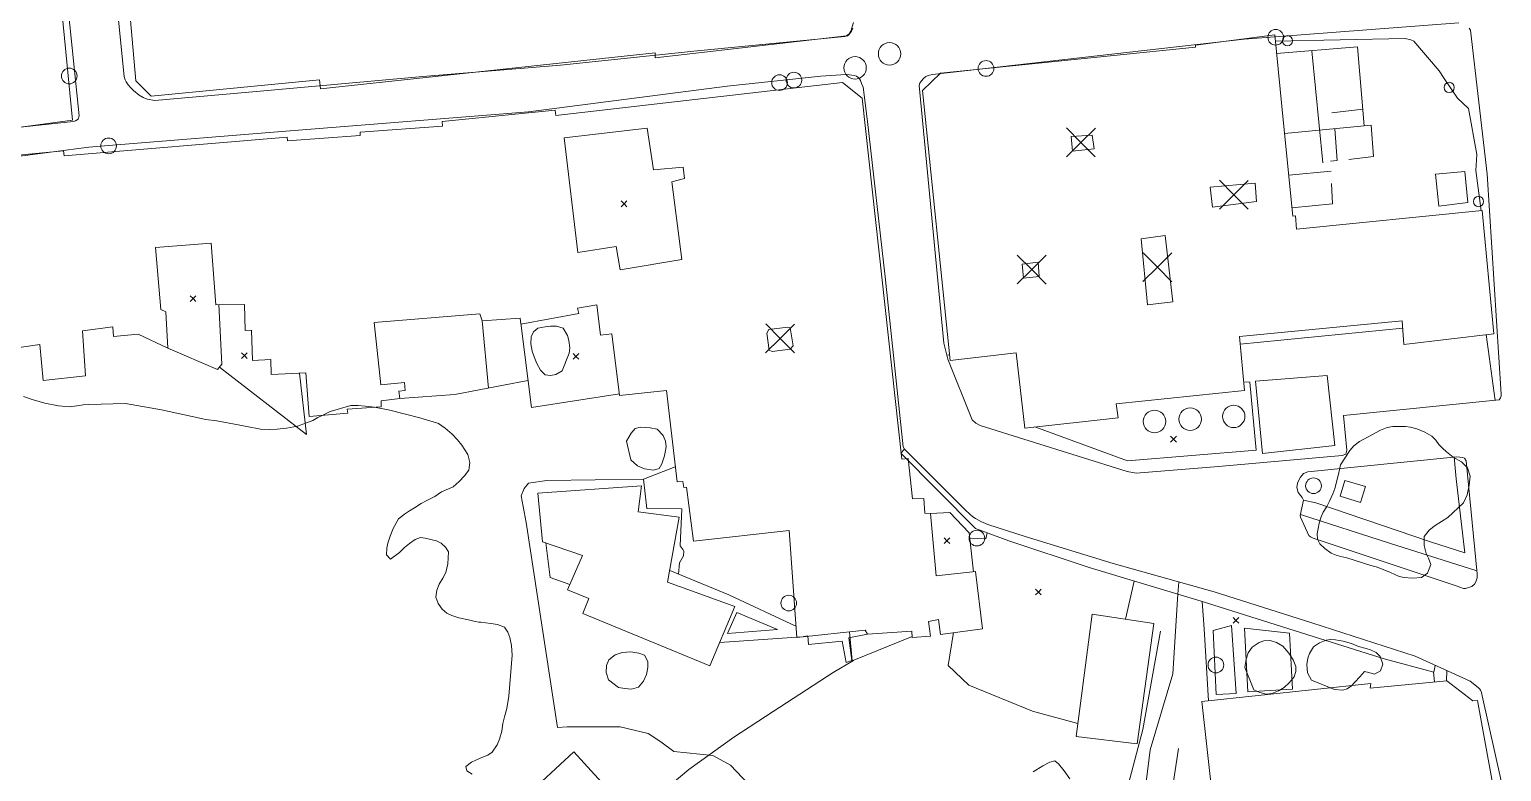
# Model space of a CAD drawing. Header units: metres. Extents: x 4652992 to 4879070, y 2074171 to 2309877.
# Drawn here: x 4654215.2 to 4654359.8, y 2308099.7 to 2308172.6 of the extents above; entities that cross this region are included whole.
import ezdxf

# ---------------------------------------------------------------- set-up
doc = ezdxf.new("R2010")
doc.units = ezdxf.units.M
doc.header["$MEASUREMENT"] = 0
doc.linetypes.add('DGN Style 2', pattern=[66.27138, 39.762828, -26.508552])
doc.linetypes.add('DGN Style 3', pattern=[92.779933, 66.271381, -26.508552])
for name, color, linetype, lineweight in [('Level 18', 5, 'Continuous', 0), ('Level 20', 30, 'DGN Style 3', 0), ('Level 30', 5, 'Continuous', 0), ('Level 31', 38, 'Continuous', 0), ('Level 35', 4, 'Continuous', 0), ('Level 37', 3, 'Continuous', 0), ('Level 38', 3, 'Continuous', 0), ('Level 39', 9, 'Continuous', 0), ('Level 40', 1, 'Continuous', 0), ('Level 45', 9, 'Continuous', 0), ('Level 54', 30, 'DGN Style 2', 0), ('Level 61', 4, 'Continuous', 0), ('Level 62', 4, 'Continuous', 0), ('Level 63', 3, 'Continuous', 0)]:
    doc.layers.add(name, color=color, linetype=linetype, lineweight=lineweight)

# ---------------------------------------------------------------- blocks, each defined once
blk = doc.blocks.new('POSTE_1')
at = {"layer": 'Level 61'}
blk.add_circle((-4.7e-05, -1.9e-05, -2.4e-05), 0.770001, dxfattribs=at)
blk = doc.blocks.new('AL_1')
at = {"layer": 'Level 45'}
blk.add_circle((2.1e-05, 1.3e-05, 3e-05), 1.100002, dxfattribs=at)
blk = doc.blocks.new('COTA_5')
at = {"layer": 'Level 63', "ltscale": 0.2}
for p, q in [((-0.000225, 0.00018, -9e-05), (-1.419747, -1.408277, -9e-05)), ((-1.408682, 1.419702, -9e-05), (-0.000225, 0.00018, -9e-05)), ((1.419297, 1.408637, -9e-05), (-0.000225, 0.00018, -9e-05)), ((-0.000225, 0.00018, -9e-05), (1.408232, -1.419342, -9e-05))]:
    blk.add_line(p, q, dxfattribs=at)
blk = doc.blocks.new('COTA_3')
at = {"layer": 'Level 63', "ltscale": 0.2}
for p, q in [((-1.408562, 1.419507, 4e-05), (-0.000105, -1.5e-05, 4e-05)), ((1.419417, 1.408442, 4e-05), (-0.000105, -1.5e-05, 4e-05)), ((-0.000105, -1.5e-05, 4e-05), (-1.419627, -1.408472, 4e-05)), ((-0.000105, -1.5e-05, 4e-05), (1.408352, -1.419537, 4e-05))]:
    blk.add_line(p, q, dxfattribs=at)
blk = doc.blocks.new('COTA_9')
at = {"layer": 'Level 63', "ltscale": 0.2}
for p, q in [((-0.00013, 0.00011, 0.000195), (-1.419652, -1.408347, 0.000195)), ((-1.408587, 1.419632, 0.000195), (-0.00013, 0.00011, 0.000195)), ((1.419392, 1.408567, 0.000195), (-0.00013, 0.00011, 0.000195)), ((-0.00013, 0.00011, 0.000195), (1.408327, -1.419412, 0.000195))]:
    blk.add_line(p, q, dxfattribs=at)
blk = doc.blocks.new('COTA_7')
at = {"layer": 'Level 63', "ltscale": 0.2}
for p, q in [((-1.408452, 1.419462, 0.000245), (5e-06, -6e-05, 0.000245)), ((1.419527, 1.408397, 0.000245), (5e-06, -6e-05, 0.000245)), ((5e-06, -6e-05, 0.000245), (-1.419517, -1.408517, 0.000245)), ((5e-06, -6e-05, 0.000245), (1.408462, -1.419582, 0.000245))]:
    blk.add_line(p, q, dxfattribs=at)
blk = doc.blocks.new('COTA_1')
at = {"layer": 'Level 63', "ltscale": 0.2}
for p, q in [((0.000125, 4.5e-05, -0.000195), (-1.419397, -1.408412, -0.000195)), ((-1.408332, 1.419567, -0.000195), (0.000125, 4.5e-05, -0.000195)), ((1.419647, 1.408502, -0.000195), (0.000125, 4.5e-05, -0.000195)), ((0.000125, 4.5e-05, -0.000195), (1.408582, -1.419477, -0.000195))]:
    blk.add_line(p, q, dxfattribs=at)
blk = doc.blocks.new('COTA_8')
at = {"layer": 'Level 63', "ltscale": 0.2}
for p, q in [((-4.5e-05, 0.000125, -0.000135), (-1.419567, -1.408332, -0.000135)), ((-1.408502, 1.419647, -0.000135), (-4.5e-05, 0.000125, -0.000135)), ((1.419477, 1.408582, -0.000135), (-4.5e-05, 0.000125, -0.000135)), ((-4.5e-05, 0.000125, -0.000135), (1.408412, -1.419397, -0.000135))]:
    blk.add_line(p, q, dxfattribs=at)
blk = doc.blocks.new('COTA_10')
at = {"layer": 'Level 39'}
for p, q in [((-1.408444, 1.419518, 3.9e-05), (1.3e-05, -4e-06, 3.9e-05)), ((1.419535, 1.408453, 3.9e-05), (1.3e-05, -4e-06, 3.9e-05)), ((1.3e-05, -4e-06, 3.9e-05), (-1.419509, -1.408461, 3.9e-05)), ((1.3e-05, -4e-06, 3.9e-05), (1.40847, -1.419526, 3.9e-05))]:
    blk.add_line(p, q, dxfattribs=at)

msp = doc.modelspace()

# ---------------------------------------------------------------- linework, layer by layer
at = {"layer": 'Level 18', "color": 30}
for points in [[(4654171.015474, 2308207.42051, 1346.416456), (4654172.46127, 2308216.200941, 1347.679691), (4654172.836186, 2308224.593098, 1348.98954), (4654173.345897, 2308229.505239, 1350.257281), (4654173.496843, 2308230.645602, 1350.377281), (4654173.770456, 2308231.449198, 1350.437281), (4654173.868499, 2308231.726097, 1350.437281), (4654174.011246, 2308231.994033, 1350.437281), (4654174.142763, 2308232.201786, 1350.437281), (4654174.369301, 2308232.421701, 1350.457281), (4654191.441156, 2308233.982796, 1352.943548), (4654211.151973, 2308236.428634, 1355.214879), (4654211.668113, 2308236.54365, 1355.214879), (4654212.535401, 2308236.635075, 1355.394879), (4654212.938596, 2308236.476179, 1355.434879), (4654215.117251, 2308212.75174, 1356.574879), (4654220.114336, 2308164.096012, 1358.194879), (4654220.020485, 2308163.765445, 1358.174879), (4654219.75809, 2308163.575013, 1358.134879), (4654219.567357, 2308163.522119, 1358.094879), (4654197.095985, 2308161.131766, 1353.874879)], [(4654296.098509, 2308172.691362, 1359.936909), (4654295.974281, 2308172.406367, 1359.936909), (4654295.817033, 2308172.18091, 1359.936909), (4654295.680035, 2308172.01942, 1359.936909), (4654295.576284, 2308171.949527, 1359.946909), (4654295.321372, 2308171.872164, 1359.966909), (4654280.813733, 2308170.469323, 1359.855165), (4654267.40601, 2308169.072615, 1359.699111), (4654253.878064, 2308167.949903, 1359.481226), (4654238.251257, 2308166.52854, 1359.07506), (4654227.565084, 2308165.571822, 1358.643843), (4654226.793722, 2308165.719008, 1358.623843), (4654226.403831, 2308165.865256, 1358.593843), (4654226.012661, 2308166.117585, 1358.553843), (4654225.450478, 2308166.562958, 1358.493843), (4654225.157257, 2308166.856109, 1358.473843), (4654224.940285, 2308167.118845, 1358.443843), (4654224.750701, 2308167.406322, 1358.423843), (4654224.643054, 2308167.616891, 1358.383843), (4654224.544167, 2308167.90885, 1358.333843), (4654223.253672, 2308180.746144, 1357.649582)], [(4654323.037915, 2308129.161264, 1362.894879), (4654308.609914, 2308133.673867, 1362.214879), (4654308.196906, 2308133.905797, 1362.134879), (4654307.83275, 2308134.232508, 1362.094879), (4654305.427776, 2308140.164821, 1361.794879), (4654305.053828, 2308141.763013, 1361.594879), (4654302.637174, 2308167.069087, 1360.114879), (4654302.697906, 2308167.295914, 1360.114879), (4654302.861361, 2308167.517138, 1360.114879), (4654303.04198, 2308167.749867, 1360.094879), (4654303.270924, 2308167.928127, 1360.094879), (4654303.502511, 2308168.046116, 1360.094879), (4654303.950898, 2308168.135696, 1360.054879), (4654334.537661, 2308171.623975, 1359.594879), (4654355.642539, 2308173.199422, 1358.934879)], [(4654356.65393, 2308172.698501, 1358.774879), (4654356.790193, 2308172.492031, 1358.774879), (4654358.395705, 2308158.355641, 1359.894879), (4654359.792676, 2308136.746235, 1361.954879), (4654359.771404, 2308136.570635, 1361.954879), (4654359.718607, 2308136.386357, 1361.954879), (4654359.5998, 2308136.17033, 1361.994879), (4654344.295296, 2308134.632885, 1362.334879), (4654344.625902, 2308131.254291, 1362.214879), (4654344.528665, 2308130.854086, 1362.314879), (4654344.158731, 2308130.718311, 1362.474879), (4654332.040892, 2308129.637041, 1362.714879), (4654324.328139, 2308129.007832, 1362.714879), (4654323.933139, 2308128.967004, 1362.714879), (4654323.037915, 2308129.161264, 1362.894879)], [(4654197.301388, 2308158.340362, 1353.474879), (4654210.531427, 2308159.61456, 1356.231249), (4654221.058706, 2308160.989797, 1358.454879), (4654222.613153, 2308161.149915, 1358.474879), (4654241.243472, 2308162.635283, 1359.114879), (4654264.256509, 2308164.474795, 1359.574879), (4654283.754769, 2308166.97929, 1359.894879), (4654292.964728, 2308167.965918, 1360.114879)], [(4654361.044254, 2308093.201358, 1364.08), (4654357.918845, 2308107.112182, 1363.63), (4654357.841285, 2308107.442454, 1363.58), (4654357.747476, 2308107.658868, 1363.58), (4654357.675336, 2308107.76847, 1363.58), (4654357.557086, 2308107.901945, 1363.57), (4654357.380173, 2308108.069128, 1363.57), (4654356.741229, 2308108.541112, 1363.56), (4654351.335465, 2308110.999847, 1363.36), (4654341.20227, 2308114.295604, 1363.34), (4654331.609851, 2308117.314706, 1363.34), (4654321.676299, 2308120.094711, 1363.17), (4654313.037632, 2308122.755275, 1362.82), (4654309.38359, 2308123.955889, 1362.59), (4654308.670881, 2308124.241751, 1362.53), (4654308.167604, 2308124.537773, 1362.51), (4654307.883274, 2308124.707341, 1362.51), (4654307.587855, 2308124.968942, 1362.5), (4654307.183149, 2308125.349856, 1362.47), (4654306.500279, 2308126.041274, 1362.44), (4654301.19762, 2308131.338059, 1362.36), (4654301.049952, 2308131.562632, 1362.4), (4654299.281472, 2308148.269085, 1361.385314), (4654297.560001, 2308163.538042, 1360.382298), (4654297.121412, 2308166.893031, 1360.362298), (4654296.97415, 2308167.267363, 1360.322298), (4654296.869434, 2308167.558195, 1360.302298), (4654296.755843, 2308167.730943, 1360.302298), (4654296.607972, 2308167.880636, 1360.302298), (4654296.479929, 2308167.981378, 1360.282298), (4654296.226327, 2308168.047504, 1360.262298), (4654295.795948, 2308168.119311, 1360.242298), (4654295.413897, 2308168.136419, 1360.242298), (4654292.964728, 2308167.965918, 1360.114879)], [(4654355.364516, 2308117.90363, 1363.264879), (4654341.32366, 2308122.609781, 1363.404879), (4654341.046788, 2308122.739626, 1363.374879), (4654340.903825, 2308122.872512, 1363.354879), (4654340.083975, 2308124.645787, 1363.334879), (4654340.05531, 2308124.830341, 1363.314879), (4654340.358933, 2308126.34183, 1363.104879), (4654340.253757, 2308126.586381, 1363.064879), (4654339.836902, 2308127.079498, 1363.084879), (4654339.70773, 2308127.567278, 1363.064879), (4654339.786034, 2308127.983789, 1363.044879), (4654339.909202, 2308128.29447, 1363.024879), (4654340.072097, 2308128.582309, 1363.004879), (4654340.375045, 2308128.939022, 1362.924879), (4654340.787837, 2308129.109858, 1362.864879), (4654355.437428, 2308130.600529, 1362.424879), (4654356.020878, 2308130.521178, 1362.404879), (4654356.178567, 2308130.459859, 1362.404879), (4654356.339167, 2308130.19678, 1362.414879), (4654357.422153, 2308119.086923, 1363.204879), (4654357.42528, 2308118.706295, 1363.224879), (4654357.362709, 2308118.510171, 1363.254879), (4654357.295719, 2308118.292577, 1363.264879), (4654357.160302, 2308118.066305, 1363.294879), (4654356.915257, 2308117.847041, 1363.304879), (4654356.2729, 2308117.640123, 1363.334879), (4654356.09215, 2308117.661345, 1363.324879), (4654355.364516, 2308117.90363, 1363.264879)]]:
    msp.add_polyline3d(points, dxfattribs=at)
at = {"layer": 'Level 20', "linetype": 'Continuous'}
for points in [[(4654289.317655, 2308094.778689, 1350.648345), (4654284.083396, 2308100.312486, 1350.688345), (4654282.345235, 2308101.263663, 1350.588345), (4654278.545166, 2308101.627756, 1350.548345), (4654277.26216, 2308102.594079, 1350.588345), (4654275.99637, 2308103.420887, 1350.468345), (4654273.246074, 2308104.059651, 1349.548345), (4654268.059827, 2308104.049782, 1348.428345), (4654267.114699, 2308103.996186, 1347.568345), (4654264.041385, 2308124.129149, 1356.268345), (4654263.543211, 2308126.75354, 1357.248345), (4654263.836915, 2308127.46616, 1357.808345), (4654264.260845, 2308128.001625, 1357.828345), (4654266.058513, 2308128.24823, 1358.128345), (4654275.545287, 2308128.402833, 1358.868345), (4654278.673199, 2308129.616254, 1360.16598)], [(4654328.122028, 2308118.290808, 1363.28031), (4654328.043056, 2308117.087281, 1363.340049), (4654327.535579, 2308109.2724, 1362.120049), (4654325.304475, 2308101.801797, 1359.640049), (4654324.724867, 2308097.057501, 1358.900049), (4654324.732252, 2308094.178746, 1358.200049), (4654324.295404, 2308088.824515, 1355.840049), (4654323.124247, 2308081.172014, 1353.560049), (4654321.645192, 2308072.880328, 1351.280049), (4654321.014487, 2308070.799894, 1351.100049), (4654320.381872, 2308070.240477, 1351.020049), (4654319.576706, 2308069.998781, 1351.020049), (4654315.329349, 2308068.896202, 1350.97648)]]:
    msp.add_polyline3d(points, dxfattribs=at)
at = {"layer": 'Level 30', "color": 1}
for points in [[(4654215.207157, 2308198.545842, 1361.28), (4654216.049128, 2308198.580252, 1361.02), (4654219.466818, 2308163.642377, 1361.57)], [(4654295.473952, 2308171.95176, 1364.03), (4654276.710075, 2308169.765607, 1364.19), (4654276.682171, 2308170.258903, 1364.3), (4654243.822917, 2308166.720882, 1370.54), (4654243.721266, 2308167.626632, 1370.63), (4654227.201808, 2308166.003193, 1363.03), (4654225.701953, 2308167.534543, 1362.87), (4654224.571782, 2308180.193797, 1364.75)], [(4654296.182596, 2308173.260257, 1364.08), (4654295.906727, 2308172.399438, 1364.1), (4654295.763318, 2308172.127829, 1364.11), (4654295.473952, 2308171.95176, 1364.03)], [(4654304.728611, 2308168.281506, 1364.855457), (4654329.775852, 2308170.813456, 1366.135457), (4654329.756969, 2308171.011676, 1366.125457), (4654337.541073, 2308172.036383, 1365.845457), (4654338.419308, 2308163.350828, 1366.221002)], [(4654338.419308, 2308163.350828, 1366.221002), (4654339.313643, 2308154.209741, 1366.86551), (4654339.577229, 2308154.268995, 1366.87551), (4654339.688483, 2308152.960437, 1367.00551), (4654357.915218, 2308154.767784, 1367.16551), (4654359.067127, 2308142.676358, 1366.70551), (4654350.214175, 2308141.634407, 1366.91551), (4654350.06975, 2308143.944204, 1366.92551), (4654334.087242, 2308142.404211, 1368.40551), (4654334.573249, 2308137.116881, 1368.54551), (4654321.975965, 2308135.779697, 1368.16551), (4654322.16229, 2308134.403722, 1368.14551), (4654312.995122, 2308133.417373, 1367.84551), (4654312.155722, 2308140.787242, 1367.84551), (4654305.656736, 2308140.04296, 1367.52551), (4654302.944032, 2308166.581223, 1364.83551), (4654304.728611, 2308168.281506, 1364.855457)], [(4654211.015232, 2308159.912014, 1362.424752), (4654218.587075, 2308160.657569, 1362.644752), (4654218.642329, 2308160.1645, 1362.664752), (4654240.542008, 2308161.969294, 1363.004752), (4654240.583185, 2308161.637203, 1363.104752), (4654247.726443, 2308162.137061, 1363.154752), (4654247.711049, 2308162.486591, 1363.154752), (4654255.822198, 2308163.079128, 1368.534752), (4654255.774413, 2308163.533046, 1368.524752), (4654266.863877, 2308164.637239, 1368.274752), (4654266.929378, 2308164.119527, 1368.314752), (4654295.089331, 2308167.361413, 1365.164752), (4654297.024212, 2308165.822219, 1365.054752), (4654300.931862, 2308130.342914, 1365.564752), (4654301.560222, 2308130.420632, 1365.244752), (4654301.975086, 2308126.451386, 1365.224752), (4654303.072944, 2308126.480422, 1365.224752), (4654303.170816, 2308125.037384, 1365.224752), (4654303.729297, 2308125.023632, 1365.244752), (4654304.30885, 2308118.905083, 1365.044752), (4654308.164351, 2308119.309139, 1364.904752), (4654308.841096, 2308113.698368, 1364.734752), (4654304.717523, 2308113.144558, 1364.744752), (4654304.518772, 2308114.607766, 1364.724752), (4654303.535871, 2308114.397583, 1364.474752), (4654303.735748, 2308112.979339, 1363.554752), (4654301.93053, 2308112.850723, 1363.424752), (4654301.911903, 2308113.456974, 1363.404752), (4654297.551999, 2308113.153769, 1362.324752), (4654297.336232, 2308113.550894, 1365.134752), (4654290.604492, 2308112.855783, 1365.224752), (4654289.86189, 2308123.360188, 1364.934752), (4654280.458712, 2308122.310479, 1364.874752), (4654279.784075, 2308127.619565, 1364.914752), (4654279.500801, 2308127.585824, 1364.774752), (4654279.422014, 2308128.151382, 1364.764752), (4654278.842179, 2308128.131746, 1364.664752), (4654277.821026, 2308137.10268, 1365.034752), (4654273.206337, 2308136.601875, 1365.264752), (4654272.447167, 2308142.68102, 1365.304752), (4654271.340117, 2308142.525785, 1362.914752), (4654270.962315, 2308145.516046, 1363.204752), (4654269.079416, 2308145.177014, 1363.374752), (4654269.186499, 2308144.681114, 1363.354752), (4654263.516447, 2308143.630629, 1362.394752), (4654263.431842, 2308144.204882, 1362.394752), (4654259.690579, 2308143.928617, 1362.004752), (4654259.484075, 2308144.647748, 1362.854752), (4654249.095361, 2308143.764962, 1364.534752), (4654249.752526, 2308137.661022, 1364.724752), (4654252.068034, 2308137.8759, 1360.424752), (4654252.146751, 2308137.114535, 1360.404752), (4654251.528374, 2308137.049884, 1360.514752), (4654251.602661, 2308136.304467, 1360.534752), (4654249.778006, 2308136.074295, 1364.704752), (4654249.786387, 2308135.492687, 1364.884752), (4654246.436221, 2308135.266263, 1365.504752), (4654246.495114, 2308134.870377, 1365.504752), (4654242.702285, 2308134.559233, 1364.744752), (4654242.391747, 2308138.839009, 1364.664752), (4654238.993654, 2308138.674889, 1360.044752), (4654238.953165, 2308140.144112, 1360.414752), (4654237.13909, 2308140.047393, 1360.574752), (4654237.065055, 2308143.022108, 1361.614752), (4654236.424797, 2308142.99949, 1361.534752), (4654236.37389, 2308145.547812, 1361.494752), (4654233.550412, 2308145.532408, 1360.894752), (4654233.075043, 2308151.569873, 1362.784752), (4654227.620848, 2308151.139009, 1362.434752), (4654228.14831, 2308145.061002, 1361.524752), (4654228.632149, 2308144.813631, 1361.194752), (4654228.819612, 2308141.2589, 1360.504752), (4654225.908772, 2308142.62418, 1362.124752), (4654223.50263, 2308142.404828, 1362.744752), (4654223.419819, 2308143.340239, 1362.714752), (4654220.444879, 2308142.963476, 1362.744752), (4654220.746225, 2308138.557501, 1357.984752), (4654216.596079, 2308138.099383, 1357.464752), (4654216.272234, 2308141.606066, 1362.514752), (4654213.343569, 2308141.197457, 1362.504752)], [(4654219.466818, 2308163.642377, 1361.57), (4654205.820699, 2308161.836535, 1361.18)], [(4654269.086303, 2308150.65256, 1362.974752), (4654267.758846, 2308161.931187, 1363.734752), (4654275.915791, 2308162.852784, 1364.944752), (4654276.519492, 2308158.768787, 1364.984752), (4654279.437199, 2308159.05368, 1364.934752), (4654279.583531, 2308157.915606, 1365.084752), (4654278.345633, 2308157.594071, 1363.214752), (4654279.301185, 2308149.955971, 1363.224752), (4654273.244379, 2308148.943545, 1363.194752), (4654272.870211, 2308151.258488, 1363.094752), (4654269.086303, 2308150.65256, 1362.974752)], [(4654289.946256, 2308141.166963, 1365.301197), (4654288.187759, 2308140.929327, 1365.261197), (4654287.897236, 2308141.069525, 1365.261197), (4654287.658155, 2308142.729018, 1365.161197), (4654287.853719, 2308143.077885, 1365.161197), (4654289.72765, 2308143.337195, 1365.171197), (4654289.961229, 2308143.245696, 1365.171197), (4654290.264338, 2308141.49878, 1365.191197), (4654289.946256, 2308141.166963, 1365.301197)], [(4654265.182821, 2308127.014563, 1358.334752), (4654275.355814, 2308127.749064, 1358.204752), (4654275.035911, 2308125.189643, 1358.434752), (4654279.053516, 2308124.657289, 1358.134752), (4654277.923184, 2308118.264782, 1357.654752), (4654284.527118, 2308115.881892, 1357.074752), (4654282.059568, 2308110.041197, 1356.164752), (4654269.586978, 2308115.207309, 1356.094752), (4654270.180566, 2308116.662766, 1356.574752), (4654268.082926, 2308117.516311, 1356.644752), (4654269.54925, 2308120.896148, 1358.134752), (4654265.642612, 2308122.253295, 1358.214752), (4654265.182821, 2308127.014563, 1358.334752)], [(4654333.040853, 2308082.721289, 1365.951197), (4654330.385362, 2308106.551089, 1366.521197), (4654346.992699, 2308108.310492, 1367.401197), (4654346.911951, 2308107.847806, 1371.391197), (4654354.452183, 2308108.59634, 1370.201197), (4654357.019113, 2308106.617911, 1369.921197), (4654357.453548, 2308106.663761, 1369.981197)], [(4654357.453548, 2308106.663761, 1369.981197), (4654362.050304, 2308081.481366, 1372.601197)]]:
    msp.add_polyline3d(points, dxfattribs=at)
for points in [[(4654319.814091, 2308160.84112, 1363.801002), (4654317.674538, 2308160.603741, 1363.761002), (4654317.541175, 2308162.037883, 1363.991002), (4654319.624756, 2308162.181675, 1363.991002)], [(4654356.512358, 2308155.558347, 1362.191002), (4654353.663476, 2308155.212278, 1362.051002), (4654353.344438, 2308158.343934, 1361.961002), (4654356.234271, 2308158.599085, 1361.921002)], [(4654335.772409, 2308155.65329, 1363.841002), (4654331.447872, 2308155.095928, 1363.811002), (4654331.220577, 2308157.082897, 1363.671002), (4654335.625613, 2308157.45172, 1363.791002)], [(4654325.060746, 2308145.520157, 1365.461002), (4654324.424938, 2308152.012955, 1365.011002), (4654326.801867, 2308152.322294, 1365.221002), (4654327.540385, 2308145.823886, 1365.521002)], [(4654314.410187, 2308148.287055, 1368.256233), (4654312.864286, 2308148.120562, 1368.256233), (4654312.753809, 2308149.511496, 1368.046233), (4654314.328192, 2308149.709481, 1367.966233)], [(4654343.438137, 2308131.690463, 1367.937311), (4654336.332426, 2308130.913796, 1367.897311), (4654335.6587, 2308138.032229, 1367.857311), (4654342.686153, 2308138.57033, 1368.017311)], [(4654324.049447, 2308102.402282, 1365.291197), (4654318.044855, 2308103.121044, 1365.471197), (4654319.630202, 2308115.140314, 1365.611197), (4654325.663545, 2308114.20199, 1365.511197)]]:
    msp.add_3dface(points, dxfattribs=at)
at = {"layer": 'Level 31'}
msp.add_3dface([(4654345.984858, 2308126.09283, 1365.106002), (4654343.989827, 2308126.737739, 1365.136002), (4654344.429151, 2308128.268467, 1365.066002), (4654346.477169, 2308127.665178, 1364.956002)], dxfattribs=at)
at = {"layer": 'Level 35'}
for p, q in [((4654337.727675, 2308170.190926, 1362.431002), (4654345.683043, 2308170.851446, 1362.391002)), ((4654346.321304, 2308163.08293, 1362.488397), (4654345.683043, 2308170.851446, 1362.391002)), ((4654341.180554, 2308170.477612, 1362.301002), (4654342.25735, 2308159.449615, 1362.381002)), ((4654346.184824, 2308164.744087, 1362.281002), (4654343.153893, 2308164.38189, 1362.151002)), ((4654338.916877, 2308158.265123, 1362.011002), (4654343.091162, 2308158.646189, 1362.201002)), ((4654260.329482, 2308137.341801, 1362.208158), (4654259.690579, 2308143.928617, 1362.004753)), ((4654264.205766, 2308138.088336, 1362.526456), (4654257.020641, 2308136.704549, 1361.936456)), ((4654283.032722, 2308112.344653, 1355.181197), (4654291.075129, 2308112.904381, 1357.971197)), ((4654331.044085, 2308106.620875, 1363.943156), (4654330.60442, 2308113.702626, 1363.843156))]:
    msp.add_line(p, q, dxfattribs=at)
at = {"layer": 'Level 35', "extrusion": (0.0479069818695958, -0.0225159247501972, 0.9985979943004039), "elevation": 172365.408741, "flags": 128}
msp.add_lwpolyline([(4068699.193846, -3225911.892771), (4068696.460238, -3225913.404077), (4068696.131051, -3225912.837338)], dxfattribs=at)
at = {"layer": 'Level 35', "extrusion": (-0.0216634548471228, 0.0686163806753441, 0.997407883980823), "elevation": 58905.840237, "flags": 128}
msp.add_lwpolyline([(-5133303.426499, -797609.737101), (-5133307.364108, -797608.903246), (-5133307.859818, -797610.848908)], dxfattribs=at)
at = {"layer": 'Level 35', "extrusion": (0.020629940492566, 0.0267024730459793, 0.9994305295959804), "elevation": 159011.939229, "flags": 128}
msp.add_lwpolyline([(-2271955.296535, -4669328.896314), (-2271961.178371, -4669322.969227), (-2271967.18914, -4669329.334162)], dxfattribs=at)
at = {"layer": 'Level 35', "extrusion": (-0.0482071424109411, 0.0011046776941927, 0.9988367489774107), "elevation": -220459.687132, "flags": 128}
msp.add_lwpolyline([(-2414158.466904, 4594849.178477), (-2414152.04417, 4594857.888593), (-2414158.059892, 4594857.059058)], dxfattribs=at)
at = {"layer": 'Level 35', "extrusion": (0.0264838983573791, -0.1107851223795128, 0.9934914492773212), "elevation": -131094.979987, "flags": 128}
msp.add_lwpolyline([(5063366.861902, 1155314.451162), (5063366.489478, 1155311.027307), (5063368.184586, 1155309.886023)], dxfattribs=at)
at = {"layer": 'Level 35', "extrusion": (0.341081977466125, 0.8659808416697263, 0.3657051633608563), "elevation": 3586773.786402, "flags": 128}
msp.add_lwpolyline([(-3484635.858279, -1407866.727668), (-3484642.117581, -1407866.459062), (-3484649.394115, -1407865.27027)], dxfattribs=at)
at = {"layer": 'Level 35', "extrusion": (-0.0518622958815532, 0.0022921867184015, 0.9986516150019195), "elevation": -234732.73739, "flags": 128}
msp.add_lwpolyline([(-2511370.021463, 4541787.620694), (-2511367.358752, 4541781.841787), (-2511370.200078, 4541781.456526)], dxfattribs=at)
at = {"layer": 'Level 35'}
for points in [[(4654338.516568, 2308162.356726, 1362.571002), (4654347.020052, 2308163.147946, 1362.481002), (4654347.23499, 2308160.089795, 1362.451002), (4654344.824701, 2308159.776085, 1362.421002)], [(4654228.819612, 2308141.2589, 1359.214582), (4654233.721315, 2308139.177096, 1359.434582), (4654234.139328, 2308139.678468, 1359.494582), (4654233.84896, 2308145.534037, 1359.684582)], [(4654278.97226, 2308119.071307, 1356.961197), (4654279.087303, 2308120.175268, 1356.891197), (4654279.469728, 2308120.857714, 1357.011197), (4654279.50137, 2308121.317195, 1357.131197), (4654279.452495, 2308121.447159, 1357.181197), (4654279.144859, 2308121.854172, 1357.281197), (4654279.303108, 2308125.466318, 1358.201197), (4654275.865785, 2308125.506493, 1357.671197), (4654275.545287, 2308128.402833, 1358.551197)], [(4654307.973668, 2308119.289155, 1364.911676), (4654307.551632, 2308123.135346, 1364.761676), (4654305.627205, 2308125.103298, 1365.561676), (4654303.729297, 2308125.023632, 1365.244752)], [(4654326.322425, 2308113.453493, 1364.241197), (4654324.593215, 2308103.819565, 1364.071197), (4654323.030035, 2308097.840756, 1363.771197), (4654320.969934, 2308097.2779, 1363.801197)], [(4654328.104277, 2308101.937442, 1360.811197), (4654327.046468, 2308095.027097, 1360.921197), (4654326.072139, 2308087.616424, 1360.771197), (4654325.806768, 2308085.838793, 1360.751197)]]:
    msp.add_polyline3d(points, dxfattribs=at)
msp.add_3dface([(4654288.710286, 2308113.623865, 1357.031197), (4654283.798078, 2308113.24657, 1355.581197), (4654284.722975, 2308115.304714, 1356.231197)], dxfattribs=at)
at = {"layer": 'Level 37'}
msp.add_line((4654257.020641, 2308136.70455, 1361.746455), (4654251.602662, 2308136.304468, 1360.534752), dxfattribs=at)
msp.add_polyline3d([(4654296.18975, 2308110.594554, 1359.48598), (4654294.194719, 2308109.413725, 1358.27598), (4654288.296545, 2308105.56207, 1355.70598), (4654284.415126, 2308103.036564, 1352.87598), (4654279.998244, 2308099.884581, 1350.83598), (4654274.515902, 2308095.251705, 1345.14598), (4654268.716377, 2308101.61907, 1348.66598), (4654263.754291, 2308097.03203, 1345.18598), (4654238.217327, 2308077.120277, 1330.10598), (4654227.293612, 2308069.448321, 1324.46598), (4654223.103919, 2308071.767806, 1323.86598), (4654208.310354, 2308062.412335, 1316.62598), (4654206.538101, 2308066.13173, 1317.30598)], dxfattribs=at)
for centre in [(4654338.801197, 2308171.4613, 1361.45), (4654354.672279, 2308166.872602, 1361.15), (4654357.562235, 2308155.657202, 1362.05)]:
    msp.add_circle(centre, 0.5, dxfattribs=at)
at = {"layer": 'Level 38'}
msp.add_polyline3d([(4654337.602337, 2308171.4305, 1361.371002), (4654350.342454, 2308171.679529, 1361.111002), (4654350.906016, 2308171.551318, 1361.021002), (4654351.201084, 2308171.424195, 1360.971002), (4654353.694472, 2308168.494575, 1361.031002), (4654354.184204, 2308167.747499, 1361.101002), (4654355.514412, 2308165.813293, 1361.161002), (4654356.578461, 2308164.807602, 1361.221002), (4654357.411709, 2308160.287529, 1361.751002), (4654357.303694, 2308158.694822, 1361.851002), (4654357.831117, 2308154.759444, 1361.964752)], dxfattribs=at)
at = {"layer": 'Level 40', "color": 3}
for points in [[(4654267.572026, 2308139.040087, 1362.548935), (4654266.953775, 2308138.686653, 1362.568935), (4654266.429463, 2308138.582747, 1362.608935), (4654265.890841, 2308138.630755, 1362.708935), (4654265.423285, 2308139.111727, 1362.688935), (4654265.063949, 2308139.764845, 1362.668935), (4654264.804363, 2308140.39803, 1362.648935), (4654264.607494, 2308140.973967, 1362.648935), (4654264.496065, 2308141.681885, 1362.608935), (4654264.501478, 2308142.381361, 1362.608935), (4654264.757763, 2308142.851841, 1362.568935), (4654265.185077, 2308143.213618, 1362.528935), (4654265.894607, 2308143.35504, 1362.488935), (4654266.42748, 2308143.427425, 1362.488935), (4654267.020228, 2308143.428223, 1362.468935), (4654267.658661, 2308143.211216, 1362.448935), (4654268.097808, 2308142.512338, 1362.428935), (4654268.217709, 2308141.996498, 1362.428935), (4654268.314889, 2308141.291427, 1362.448935), (4654268.255259, 2308140.766745, 1362.468935), (4654267.572026, 2308139.040087, 1362.548935)], [(4654214.655159, 2308136.514751, 1360.468935), (4654215.521298, 2308136.223051, 1360.708935), (4654216.76016, 2308135.8572, 1361.108935), (4654218.107692, 2308135.589119, 1361.668935), (4654219.162502, 2308135.49866, 1361.828935), (4654219.89592, 2308135.591529, 1361.868935), (4654220.514654, 2308135.707213, 1362.068935), (4654221.087724, 2308135.74244, 1362.108935), (4654224.681174, 2308135.833421, 1362.108935), (4654228.219023, 2308135.189286, 1362.108935), (4654231.223803, 2308134.56166, 1362.108935), (4654232.56567, 2308134.264858, 1362.108935), (4654233.637823, 2308134.111255, 1362.188935), (4654236.59659, 2308133.552478, 1362.548935), (4654237.921115, 2308133.31882, 1362.868935), (4654238.832571, 2308133.256881, 1363.148935), (4654239.55466, 2308133.292309, 1363.428935), (4654240.471432, 2308133.408395, 1363.548935), (4654241.554217, 2308133.610842, 1363.628935), (4654242.453299, 2308133.939376, 1363.868935), (4654243.060356, 2308134.146924, 1363.908935), (4654243.564058, 2308134.434729, 1364.188935), (4654244.062096, 2308134.693813, 1364.228935), (4654244.783488, 2308135.02785, 1364.228935), (4654246.811019, 2308135.639288, 1364.228935), (4654247.521779, 2308135.617276, 1364.188935), (4654248.226874, 2308135.566544, 1364.068935), (4654249.132665, 2308135.475884, 1363.988935), (4654250.652223, 2308135.17358, 1363.828935), (4654253.571338, 2308134.413761, 1363.668935), (4654254.896212, 2308134.030798, 1363.668935), (4654255.400959, 2308133.870689, 1363.708935), (4654256.084093, 2308133.406466, 1363.708935), (4654256.744568, 2308132.827364, 1363.708935), (4654257.29036, 2308132.271076, 1363.708935), (4654257.721469, 2308131.737604, 1363.708935), (4654258.285299, 2308130.819563, 1363.628935), (4654258.487736, 2308130.033113, 1363.548935), (4654258.397801, 2308129.274981, 1363.588935), (4654257.957801, 2308128.70588, 1363.628935), (4654257.431789, 2308128.153891, 1363.668935), (4654256.8541, 2308127.642029, 1363.788935), (4654255.69604, 2308127.139205, 1364.588935)], [(4654273.8899, 2308132.128442, 1364.048935), (4654274.325593, 2308132.905898, 1364.048935), (4654274.744315, 2308133.37373, 1364.088935), (4654275.228721, 2308133.500516, 1364.108935), (4654276.191966, 2308133.42728, 1364.108935), (4654276.890212, 2308133.287753, 1364.068935), (4654277.497453, 2308132.689436, 1364.028935), (4654277.714259, 2308132.139326, 1364.048935), (4654277.780035, 2308131.57468, 1364.068935), (4654277.61512, 2308130.668588, 1364.068935), (4654277.361801, 2308129.914312, 1364.068935), (4654277.077016, 2308129.449527, 1364.068935), (4654276.52708, 2308129.291119, 1364.068935), (4654275.663553, 2308129.418957, 1364.068935), (4654274.950996, 2308129.710398, 1364.068935), (4654274.312411, 2308130.300073, 1364.008935), (4654273.8899, 2308132.128442, 1364.048935)], [(4654344.632006, 2308120.654667, 1367.468935), (4654344.055357, 2308120.784593, 1367.408935), (4654343.566424, 2308120.911795, 1367.328935), (4654343.094913, 2308121.12426, 1367.288935), (4654342.466155, 2308121.575184, 1367.228935), (4654341.990365, 2308122.054727, 1367.068935), (4654341.757781, 2308122.500501, 1367.028935), (4654341.71805, 2308123.026092, 1367.028935), (4654341.898834, 2308124.054892, 1366.968935), (4654342.10017, 2308124.680252, 1366.948935), (4654342.314877, 2308125.15504, 1366.948935), (4654342.65176, 2308125.723757, 1366.968935), (4654342.93172, 2308126.229887, 1367.028935), (4654343.258136, 2308126.963386, 1367.148935), (4654343.453283, 2308127.486451, 1367.248935), (4654343.800178, 2308128.89621, 1367.268935), (4654344.011371, 2308129.785826, 1367.208935), (4654344.921544, 2308131.216232, 1367.028935), (4654345.322916, 2308131.668541, 1366.968935), (4654345.868545, 2308132.106838, 1366.928935), (4654347.165263, 2308132.764925, 1366.848935), (4654347.920402, 2308133.220551, 1366.768935), (4654348.589582, 2308133.471486, 1366.708935), (4654349.153242, 2308133.566007, 1366.588935), (4654349.640036, 2308133.572344, 1366.448935), (4654350.40121, 2308133.553478, 1366.288935), (4654350.887621, 2308133.48594, 1366.168935), (4654351.506677, 2308133.347548, 1366.048935), (4654352.302921, 2308132.996294, 1366.008935), (4654352.988603, 2308132.607956, 1365.928935), (4654353.362924, 2308132.207833, 1365.928935), (4654353.674895, 2308131.790579, 1365.928935), (4654354.026752, 2308131.424522, 1365.928935), (4654354.429726, 2308131.092629, 1365.928935), (4654355.086373, 2308130.562186, 1365.748935), (4654355.876428, 2308130.108637, 1365.728935), (4654356.490286, 2308129.512785, 1365.688935), (4654356.746326, 2308128.677782, 1365.688935), (4654356.642791, 2308127.811041, 1365.748935), (4654356.431215, 2308126.84755, 1365.868935), (4654356.096089, 2308126.07142, 1366.108935), (4654354.537825, 2308124.637302, 1366.568935), (4654353.316827, 2308123.845775, 1366.728935), (4654352.745831, 2308123.427334, 1366.768935), (4654352.230229, 2308122.775979, 1366.788935), (4654352.211507, 2308121.892304, 1366.768935), (4654352.413909, 2308121.082801, 1366.388935), (4654352.643589, 2308120.622816, 1366.308935), (4654352.869602, 2308120.000871, 1366.168935), (4654352.536996, 2308119.165077, 1366.108935), (4654351.946058, 2308118.721037, 1366.188935), (4654351.065611, 2308118.660186, 1366.368935), (4654350.273645, 2308118.744361, 1366.588935), (4654349.778905, 2308118.843142, 1366.688935), (4654348.929022, 2308119.219895, 1366.848935), (4654348.019694, 2308119.593727, 1366.928935), (4654347.497066, 2308119.772027, 1367.008935), (4654346.993997, 2308119.902052, 1367.048935), (4654344.632006, 2308120.654667, 1367.468935)], [(4654255.69604, 2308127.139205, 1364.588935), (4654255.045811, 2308126.674555, 1364.548935), (4654254.220999, 2308126.275923, 1364.628935), (4654253.701179, 2308126.004186, 1364.628935), (4654253.056699, 2308125.569659, 1364.668935), (4654252.566935, 2308125.29194, 1364.668935), (4654252.065673, 2308124.953974, 1364.708935), (4654251.481304, 2308124.507483, 1364.708935), (4654250.955228, 2308123.549114, 1364.708935), (4654250.655476, 2308122.795834, 1364.708935), (4654250.433083, 2308122.120956, 1364.708935), (4654250.335349, 2308121.608869, 1364.708935), (4654250.304786, 2308120.958342, 1364.788935), (4654250.692379, 2308120.537255, 1364.788935), (4654251.598988, 2308121.20101, 1364.508935), (4654252.093191, 2308121.665449, 1364.388935), (4654252.575895, 2308122.069642, 1363.908935), (4654253.118711, 2308122.461871, 1363.268935), (4654253.657088, 2308122.66738, 1363.268935), (4654254.113669, 2308122.607766, 1362.228935), (4654254.799194, 2308122.440047, 1361.868935), (4654255.214221, 2308122.326171, 1361.548935), (4654255.672112, 2308122.109961, 1360.828935), (4654256.095509, 2308121.713014, 1360.508935), (4654256.411492, 2308121.243646, 1360.468935), (4654256.343307, 2308120.069067, 1360.468935), (4654256.122224, 2308119.237593, 1360.508935), (4654255.826911, 2308118.671032, 1360.548935), (4654255.495794, 2308118.08033, 1360.548935), (4654255.260592, 2308117.501803, 1360.548935), (4654255.15842, 2308116.802996, 1360.548935), (4654255.385547, 2308116.194979, 1360.548935), (4654255.77445, 2308115.617296, 1360.548935), (4654256.233651, 2308115.244489, 1360.308935), (4654256.715848, 2308114.992174, 1359.868935), (4654257.419932, 2308114.758227, 1359.268935), (4654258.35165, 2308114.572772, 1358.628935), (4654259.00712, 2308114.411035, 1357.868935), (4654259.367786, 2308114.339246, 1357.228935), (4654259.589672, 2308114.357615, 1356.628935), (4654260.562943, 2308114.226423, 1356.228935), (4654261.199856, 2308114.130914, 1356.228935), (4654261.898191, 2308113.866845, 1356.228935), (4654262.238481, 2308113.361371, 1356.148935), (4654262.416995, 2308112.825565, 1355.868935), (4654262.579573, 2308112.042793, 1355.708935), (4654262.647546, 2308111.09125, 1355.668935), (4654262.320951, 2308107.091531, 1355.588935), (4654262.115296, 2308105.850514, 1355.428935), (4654261.899962, 2308105.049163, 1355.268935), (4654261.743428, 2308104.392443, 1355.268935), (4654261.629759, 2308103.633391, 1355.268935), (4654261.420173, 2308102.862163, 1355.188935), (4654261.19072, 2308102.313759, 1355.188935), (4654260.674832, 2308101.572233, 1355.188935), (4654260.245179, 2308101.282548, 1355.108935), (4654259.503473, 2308100.992442, 1354.628935), (4654258.648605, 2308100.599793, 1354.348935), (4654258.10004, 2308100.177442, 1354.188935), (4654258.205636, 2308099.74995, 1353.948935), (4654258.736446, 2308099.425425, 1353.628935)], [(4654272.09783, 2308108.687474, 1357.028935), (4654271.895872, 2308109.404249, 1357.108935), (4654271.924435, 2308110.075072, 1357.108935), (4654272.160485, 2308110.659435, 1357.108935), (4654272.762504, 2308111.125746, 1357.108935), (4654273.453929, 2308111.363763, 1357.108935), (4654274.318301, 2308111.416968, 1357.108935), (4654275.102063, 2308111.290803, 1357.068935), (4654275.661111, 2308111.089162, 1356.968935), (4654275.960991, 2308110.488171, 1356.968935), (4654275.964091, 2308109.901238, 1356.968935), (4654275.828923, 2308109.221597, 1356.968935), (4654275.546803, 2308108.556215, 1357.008935), (4654275.051445, 2308107.948373, 1357.008935), (4654274.368647, 2308107.753738, 1357.008935), (4654273.708802, 2308107.825135, 1357.008935), (4654273.100807, 2308107.931296, 1357.008935), (4654272.09783, 2308108.687474, 1357.028935)], [(4654334.603305, 2308109.878278, 1369.288935), (4654334.757575, 2308110.705309, 1369.128935), (4654334.927737, 2308111.322103, 1369.008935), (4654335.341104, 2308111.905129, 1368.908935), (4654336.00272, 2308112.335057, 1368.888935), (4654336.48195, 2308112.520387, 1368.868935), (4654337.090538, 2308112.546777, 1368.848935), (4654337.715018, 2308112.36293, 1368.848935), (4654338.332927, 2308112.002914, 1368.848935), (4654338.940596, 2308111.304766, 1368.848935), (4654339.364504, 2308110.643309, 1368.868935), (4654339.627116, 2308109.984477, 1368.888935), (4654339.613208, 2308109.484386, 1368.888935), (4654339.466275, 2308108.981275, 1368.928935), (4654338.979327, 2308108.398151, 1368.928935), (4654338.4732, 2308107.937177, 1368.948935), (4654337.916722, 2308107.589789, 1368.948935), (4654337.261677, 2308107.336031, 1368.948935), (4654336.720863, 2308107.281319, 1368.948935), (4654336.079344, 2308107.453777, 1368.928935), (4654335.480613, 2308107.691643, 1368.908935), (4654334.603305, 2308109.878278, 1369.288935)], [(4654341.162526, 2308108.642597, 1368.968935), (4654340.781406, 2308109.369462, 1368.728935), (4654340.686663, 2308110.201841, 1368.508935), (4654340.811515, 2308110.812892, 1368.148935), (4654340.949738, 2308111.273371, 1367.928935), (4654341.363488, 2308111.930272, 1367.668935), (4654341.959851, 2308112.328857, 1367.528935), (4654342.586625, 2308112.58826, 1367.548935), (4654343.039723, 2308112.645695, 1367.268935), (4654343.500767, 2308112.598012, 1366.988935), (4654343.888231, 2308112.550231, 1366.648935), (4654344.284023, 2308112.471206, 1366.328935), (4654345.075225, 2308112.239281, 1366.248935), (4654345.767096, 2308111.953238, 1366.288935), (4654346.535834, 2308111.755379, 1365.968935), (4654346.965322, 2308111.625256, 1365.628935), (4654347.501704, 2308111.370259, 1365.528935), (4654347.89016, 2308110.967314, 1365.468935), (4654348.18066, 2308110.228962, 1365.528935), (4654347.925303, 2308109.555226, 1365.668935), (4654347.357593, 2308109.22487, 1365.828935), (4654346.789654, 2308109.397427, 1366.008935), (4654346.368495, 2308109.496307, 1366.288935), (4654345.921432, 2308108.96438, 1366.708935), (4654345.406595, 2308108.460775, 1367.188935), (4654345.08209, 2308108.09665, 1367.588935), (4654344.667348, 2308107.794913, 1367.988935), (4654344.245042, 2308107.672169, 1368.308935), (4654343.43023, 2308107.716535, 1368.408935), (4654341.162526, 2308108.642597, 1368.968935)], [(4654313.810018, 2308099.651421, 1362.568935), (4654314.762913, 2308100.224476, 1362.928935), (4654315.463692, 2308100.603669, 1363.128935), (4654315.944677, 2308100.7216, 1363.528935), (4654316.314522, 2308100.434739, 1364.068935), (4654316.881223, 2308099.758158, 1364.648935), (4654317.421631, 2308098.949593, 1364.788935)]]:
    msp.add_polyline3d(points, dxfattribs=at)
at = {"layer": 'Level 54'}
msp.add_line((4654354.401847, 2308108.591342, 1363.718441), (4654354.447105, 2308109.584562, 1363.475123), dxfattribs=at)
at = {"layer": 'Level 54', "extrusion": (0.3047250365418314, 0.9500227347946342, 0.0678192854422964), "elevation": 3611157.567763, "flags": 128}
msp.add_lwpolyline([(-3726984.503036, -244104.964176), (-3726975.515177, -244104.563253), (-3726966.319226, -244104.846774)], dxfattribs=at)
at = {"layer": 'Level 54', "linetype": 'Continuous'}
for points in [[(4654313.981027, 2308133.523453, 1362.40386), (4654323.097651, 2308130.184237, 1362.84386), (4654335.71578, 2308131.226267, 1362.66386), (4654335.09651, 2308137.9092, 1362.62386), (4654334.497514, 2308137.940812, 1362.60386)], [(4654330.309417, 2308116.407714, 1363.43003), (4654319.305803, 2308119.707143, 1362.993155), (4654311.443702, 2308122.334868, 1362.633155), (4654308.143187, 2308123.545133, 1362.473155), (4654300.80988, 2308130.952218, 1362.323155), (4654301.19762, 2308131.338059, 1362.323155)], [(4654340.358933, 2308126.34183, 1363.104879), (4654341.569115, 2308126.062642, 1363.394879), (4654352.838513, 2308122.24465, 1363.412561), (4654356.22527, 2308121.157468, 1363.312561), (4654355.364582, 2308128.430202, 1363.052561), (4654355.161883, 2308130.572491, 1362.433155)], [(4654330.309417, 2308116.407714, 1363.43003), (4654341.333182, 2308112.947581, 1363.54003), (4654348.294924, 2308110.738063, 1363.60003), (4654353.159988, 2308109.431301, 1363.58003), (4654353.304833, 2308110.104108, 1363.432862)], [(4654297.551999, 2308113.153769, 1360.06598), (4654295.704172, 2308112.811943, 1358.69598), (4654295.999803, 2308110.57638, 1358.56598), (4654295.441019, 2308110.388701, 1358.45598), (4654295.064967, 2308112.483241, 1358.48598), (4654291.747957, 2308112.165326, 1357.78598), (4654291.697755, 2308112.990623, 1357.84598), (4654291.272639, 2308112.924775, 1357.65598)]]:
    msp.add_polyline3d(points, dxfattribs=at)
at = {"layer": 'Level 54'}
for points in [[(4654331.792714, 2308107.239781, 1363.573155), (4654331.497112, 2308113.523035, 1363.553155), (4654333.300006, 2308114.011782, 1363.543155), (4654333.774599, 2308107.335413, 1363.573155)], [(4654334.905016, 2308107.504284, 1363.713155), (4654334.569459, 2308113.773181, 1363.493155), (4654338.982798, 2308113.264163, 1363.553155), (4654339.299352, 2308107.773366, 1363.687807)]]:
    msp.add_3dface(points, dxfattribs=at)
at = {"layer": 'Level 62'}
for p, q in [((4654350.114605, 2308143.226839, 1362.041008), (4654334.157664, 2308141.638068, 1362.301008)), ((4654359.195557, 2308136.129721, 1362.00386), (4654358.32494, 2308142.589006, 1361.99386)), ((4654305.332701, 2308140.571153, 1361.744031), (4654305.598737, 2308140.610363, 1361.964031)), ((4654323.741819, 2308118.377005, 1363.101608), (4654322.888539, 2308114.633567, 1363.101608)), ((4654330.407466, 2308116.376939, 1363.431008), (4654330.60442, 2308113.702626, 1363.431008)), ((4654353.155406, 2308109.432531, 1363.472862), (4654353.224506, 2308108.474466, 1363.304784))]:
    msp.add_line(p, q, dxfattribs=at)
at = {"layer": 'Level 62', "extrusion": (0.0655149233823278, 0.2295805015753991, 0.9710821737168259), "elevation": 836149.988772, "flags": 128}
msp.add_lwpolyline([(-3842258.039073, -3395278.698096), (-3842259.574399, -3395279.075067), (-3842259.519508, -3395279.703351)], dxfattribs=at)
at = {"layer": 'Level 62'}
msp.add_polyline3d([(4654318.211458, 2308104.384145, 1363.214752), (4654313.764817, 2308105.590732, 1362.894752), (4654307.518157, 2308108.174552, 1362.784752), (4654305.473802, 2308110.09846, 1362.774752), (4654306.011933, 2308113.318402, 1362.961608)], dxfattribs=at)

# ---------------------------------------------------------------- block references
at = {"layer": 'Level 39'}
for p in [(4654318.5162, 2308161.4725, 1360.76385), (4654333.53205, 2308156.3343, 1361.14385), (4654313.67465, 2308148.98025, 1362.70385), (4654326.0215, 2308149.2043, 1362.34385), (4654288.96845, 2308142.2222, 1362.16385)]:
    msp.add_blockref('COTA_10', p, dxfattribs=at)
at = {"layer": 'Level 45'}
for p in [(4654299.71625, 2308170.17235, 1360.03165), (4654296.32975, 2308168.79715, 1360.09165), (4654325.73825, 2308134.05675, 1362.88735), (4654329.24475, 2308134.28275, 1362.90735), (4654333.51865, 2308134.55725, 1362.87735)]:
    msp.add_blockref('AL_1', p, dxfattribs=at)
at = {"layer": 'Level 61'}
for p in [(4654337.64365, 2308171.79285, 1359.52005), (4654309.18955, 2308168.7328, 1359.91625), (4654309.18955, 2308168.7328, 1359.91625), (4654219.14995, 2308167.99255, 1358.08985), (4654288.91295, 2308167.33965, 1359.84385), (4654290.32375, 2308167.58545, 1359.86385), (4654223.01695, 2308161.13155, 1358.50165), (4654341.35555, 2308127.74405, 1363.42165), (4654308.29185, 2308122.60035, 1362.60105), (4654289.81815, 2308116.21985, 1357.80015), (4654331.76385, 2308110.13845, 1363.67315)]:
    msp.add_blockref('POSTE_1', p, dxfattribs=at)
at = {"layer": 'Level 63', "ltscale": 0.2, "xscale": 0.2, "yscale": 0.2, "zscale": 0.2}
for name, p in [('COTA_5', (4654273.64325, 2308155.43775, 1361.42)), ('COTA_9', (4654231.31345, 2308146.12235, 1357.33905)), ('COTA_7', (4654236.35135, 2308140.52435, 1357.31905)), ('COTA_3', (4654268.91285, 2308140.45185, 1360.78)), ('COTA_9', (4654327.60345, 2308132.31975, 1362.84385)), ('COTA_8', (4654305.34885, 2308122.34555, 1363.00105)), ('COTA_8', (4654314.32945, 2308117.3028, 1362.79105)), ('COTA_1', (4654333.74015, 2308114.52085, 1363.66105))]:
    msp.add_blockref(name, p, dxfattribs=at)

doc.saveas('drawing.dxf')
